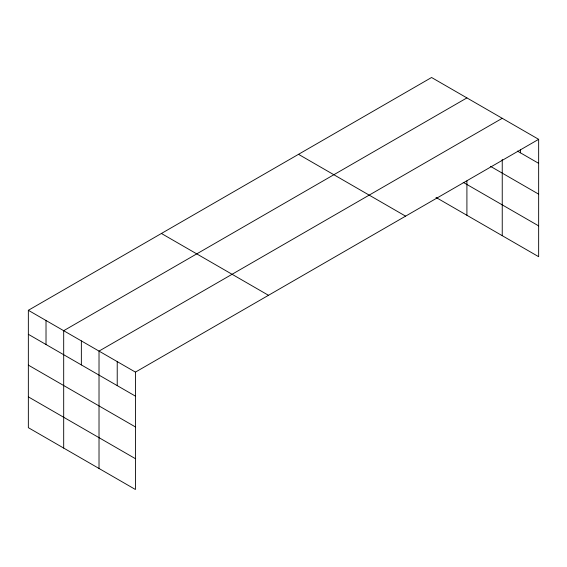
<?xml version="1.0" encoding="UTF-8"?>
<svg xmlns="http://www.w3.org/2000/svg" width="567" height="567" viewBox="0 0 567 567"><rect width="100%" height="100%" fill="white"/><g stroke="black" fill="none" stroke-linecap="round" stroke-linejoin="round"><path stroke-width="0.85" d="M28.35 310.298L135.428 372.122L135.428 489.498L28.35 427.674L28.35 310.298L431.572 77.502L538.65 139.326L538.65 256.702L435.988 197.429M466.91 97.907L63.688 330.703L63.688 448.079M502.242 118.305L99.019 351.101L99.019 468.477M135.428 372.122L538.65 139.326M517.416 151.077L538.65 163.339M490.462 166.329L538.65 194.148M463.225 182.347L538.65 225.886M298.511 154.323L405.589 216.147M161.411 233.476L268.489 295.301M28.35 334.31L135.428 396.135M28.35 365.12L135.428 426.944M28.35 396.865L135.428 458.689M520.449 149.397L520.449 152.828M502.242 159.433L502.242 235.681M466.91 180.944L466.91 215.276M117.227 361.611L117.227 385.624M81.357 340.902L81.357 364.914M46.019 320.504L46.019 344.509"/></g></svg>
